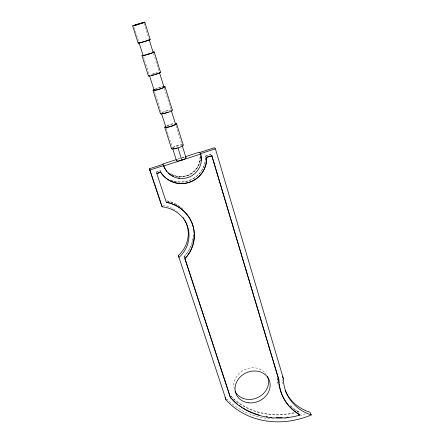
<?xml version="1.0" encoding="UTF-8"?>
<svg xmlns="http://www.w3.org/2000/svg" width="444" height="444" viewBox="0 0 444 444"><rect width="100%" height="100%" fill="white"/><g stroke="black" fill="none" stroke-linecap="round" stroke-linejoin="round"><path stroke-width="0.33" stroke-dasharray="2.22 1.67" d="M184.56 257.836L184.044 256.282L186.214 253.957A36.031 34.205 -13.4 0 0 193.368 234.748M184.132 256.521L186.297 254.19A36.064 34.238 -13.4 0 0 193.318 236.891M172.833 147.386L173.926 146.831A6.105 1.238 -17.2 0 1 179.687 144.977L180.991 144.766A6.105 1.238 -17.2 0 1 182.051 144.689M160.717 171.75L160.195 170.712L156.21 172L156.776 173.465M170.696 179.853A24.731 24.37 -33.5 0 0 205.578 157.037L205.444 156.06L210.711 154.357L211.771 155.644M156.271 172.161L160.262 170.868M210.828 154.495L205.555 156.205L205.689 157.182A24.759 24.392 -33.5 0 1 170.768 180.02M176.867 159.44L180.691 158.203A4.978 1.093 -17.3 0 0 177.528 159.562M181.984 157.787L184.56 156.954M297.086 411.882L298.312 411.549L299.905 414.674M297.264 412.226L298.485 411.893L295.676 410.184A56.288 48.03 -32.4 0 1 292.629 407.914M166.944 200.849L168.881 201.232A36.031 34.205 -13.4 0 1 182.318 208.674M167.016 201.038L168.953 201.421A36.064 34.238 -13.4 0 1 174.647 203.652M298.312 411.549L295.499 409.84A56.238 47.996 -32.4 0 1 290.093 405.489M230.758 395.876L233.672 398.79A72.921 63.731 -29.6 0 0 294.028 412.704M230.874 396.215L233.794 399.134A72.988 63.775 -29.6 0 0 294.2 413.053M205.444 156.06L206.46 157.37M160.195 170.712L160.8 172.161M184.044 256.282L184.826 258.414M134.243 27.539L139.105 42.852M143.495 56.682L149.517 75.647M154.518 91.386L161.527 113.453M166.234 128.272L172.411 147.724M176.834 145.954L177.239 147.242M144.028 23.138L148.807 38.45M153.524 53.569L159.235 71.884M164.358 88.289L170.84 109.063M176.074 125.841L181.946 144.655M277.467 378.199L277.672 380.858A56.288 48.03 -32.4 0 0 278.338 384.682M277.306 377.872L277.511 380.53A56.238 47.996 -32.4 0 0 278.638 386.225M200.299 156.194A19.286 19.003 -33.4 0 1 173.166 175.258M193.462 234.965A36.064 34.238 -13.4 0 1 193.379 236.247M175.247 203.957A36.064 34.238 -13.4 0 1 182.401 208.869M292.141 407.509A56.288 48.03 -32.4 0 1 290.259 405.827M282.995 383.938A51.571 44 -32.4 0 1 282.578 381.912M282.462 381.23A51.571 44 -32.4 0 1 282.129 378.671M162.859 205.428A30.741 29.182 -13.4 0 1 172.661 208.541M173.221 208.835A30.741 29.182 -13.4 0 1 177.461 211.622M305.5 413.864A77.817 68.004 -29.6 0 1 301.082 415.334M286.23 418.442A77.817 68.004 -29.6 0 1 284.277 418.648M273.876 418.947A77.817 68.004 -29.6 0 1 226.962 399.089M181.929 157.842A4.978 1.093 -17.3 0 1 184.188 157.409M200.25 156.122A19.281 18.998 -33.4 0 1 190.898 173.993A19.281 18.998 -33.4 0 1 170.751 173.92M234.299 389.066A17.804 15.407 -24.8 0 1 244.672 369.658A17.804 15.407 -24.8 0 1 266.233 374.175M200.028 156.971A19.231 18.953 -33.5 0 1 190.126 173.898A19.231 18.953 -33.5 0 1 170.557 173.515M172.994 147.719A5.012 1.016 -17.2 0 1 178.083 145.588A5.012 1.016 -17.2 0 1 182.145 145.305M167.194 125.574A6.172 1.066 -17.2 0 1 174.337 123.471M166.889 125.985A5.073 0.877 -17.2 0 1 173.682 123.821M154.44 89.422A6.294 0.766 -17.1 0 1 162.865 86.769M161.81 112.654A6.216 0.955 -17.2 0 1 170.13 110.012M155.256 89.266A5.167 0.627 -17.1 0 1 163.059 86.946M162.621 112.521A5.106 0.788 -17.2 0 1 170.946 110.245M152.808 74.081A5.206 0.527 -17.1 0 1 156.593 72.955M151.493 74.42A6.338 0.644 -17.1 0 1 158.375 72.4M147.652 53.469A6.405 0.466 -17 0 1 148.712 53.147"/><path stroke-width="0.67" d="M279.065 384.121A56.688 48.279 -32.4 0 0 297.08 412.959L300.089 415.023L295.765 416.195A73.582 64.175 -29.6 0 1 234.915 402.242L230.386 397.497L184.826 258.414L187.013 256.066A36.347 34.477 -13.6 0 0 170.207 203.136M230.508 397.841L184.915 258.652L187.107 256.305A36.386 34.504 -13.6 0 0 169.625 203.124L166.295 202.292L169.553 202.936M150.166 39.433L144.794 22.2L136.003 25.086M138.145 43.146L132.667 25.924L135.931 24.77M134.177 25.369L133.638 25.624L135.337 25.23M134.21 25.302L138.423 23.982M163.015 164.352L149.395 168.759L149.844 170.03L163.575 165.595A19.436 19.136 -33.3 0 0 166.938 171.412M225.158 397.152L226.096 399.911A78.377 68.382 -29.6 0 0 311.333 414.929A51.937 44.234 -32.4 0 1 283.289 378.255L215.407 148.834L200.494 153.657A19.436 19.136 -33.3 0 1 200.888 155.45M176.229 159.646L162.843 163.969L163.753 165.984L200.76 154.018L199.373 152.17L185.204 156.749M166.367 202.481L156.776 173.465L160.8 172.161L161.327 173.204A24.986 24.598 -33.3 0 0 189.238 182.423A24.986 24.598 -33.3 0 0 206.704 158.502L206.46 157.37L211.893 155.788L278.832 379.792L279.137 383.805A56.738 48.313 -32.4 0 0 297.252 413.303L300.089 415.023M211.893 155.788L206.46 157.37M199.639 152.52L214.43 147.735L215.407 148.834M136.819 24.448L141.425 23.055M139.05 24.143L143.828 22.5L142.097 22.905M139.743 23.582L144.794 22.2M137.712 24.548L132.667 25.924M298.673 415.007L299.905 414.674M230.386 397.497L234.787 401.892A73.515 64.13 -29.6 0 0 237.44 404.107M311.333 414.929L309.84 412.16A51.571 44 -32.4 0 1 285.126 390.398M282.484 376.706L283.289 378.255M211.771 155.644L278.832 379.792M160.8 172.161L156.776 173.465M184.721 220.085A30.741 29.182 -13.4 0 1 178.316 255.5L178.971 257.392A30.98 29.382 -13.6 0 0 187.584 226.579A30.98 29.382 -13.6 0 0 162.11 206.815L149.395 168.759M149.844 170.03L162.11 206.815M178.316 255.5L226.096 399.911M143.085 55.378L139.105 42.852A5.295 0.294 -17 0 0 139.361 42.852M149.517 75.647L154.107 90.093M161.727 114.097L165.817 126.978M172.821 149.023L176.529 160.695M141.991 55.716L148.44 75.98M153.036 90.426L160.467 113.786M164.768 127.311L171.578 148.707M177.939 147.735L181.84 160.134A4.978 1.093 -17.3 0 1 176.546 160.389M154.207 51.92L160.517 72.2M165.018 86.658L172.3 110.029M176.512 123.56L183.183 144.972M153.113 52.259L149.206 39.727A5.295 0.294 -17 0 1 145.804 41.081A5.295 0.294 -17 0 1 139.943 42.746M163.953 86.991L159.44 72.538A5.206 0.527 -17.1 0 1 159.002 72.955M171.445 111.011L175.469 123.898M182.351 145.954L185.992 157.637M278.666 379.465L278.926 382.806M201.054 156.671A19.436 19.136 -33.3 0 1 201.154 158.508M201.143 159.119A19.436 19.136 -33.3 0 1 201.077 160.345M179.681 178.038A19.436 19.136 -33.3 0 1 178.46 177.878M173.21 176.24A19.436 19.136 -33.3 0 1 168.204 172.755M183.061 217.477A30.741 29.182 -13.4 0 1 184.094 219.025M206.588 158.353A24.958 24.575 -33.3 0 1 189.144 182.256A24.958 24.575 -33.3 0 1 161.261 173.043M288.217 417.116A73.515 64.13 -29.6 0 1 286.874 417.271M282.168 417.632A73.515 64.13 -29.6 0 1 276.14 417.671M271.495 417.366A73.515 64.13 -29.6 0 1 270.18 417.227M267.56 416.877A73.515 64.13 -29.6 0 1 266.261 416.666M259.252 415.079A73.515 64.13 -29.6 0 1 252.531 412.787M251.931 412.543A73.515 64.13 -29.6 0 1 246.72 410.106M246.159 409.806A73.515 64.13 -29.6 0 1 242.862 407.903M241.797 407.22A73.515 64.13 -29.6 0 1 240.742 406.521M240.226 406.166A73.515 64.13 -29.6 0 1 239.094 405.361M200.76 154.018A19.486 19.181 -33.2 0 1 187.79 177.589A19.486 19.181 -33.2 0 1 163.753 165.984M185.675 157.437A4.978 1.093 -17.3 0 1 181.835 160.134M267.527 376.529A17.804 15.407 -24.8 0 1 257.37 397.741A17.804 15.407 -24.8 0 1 234.981 390.959M182.8 144.761A6.105 1.238 -17.2 0 1 182.762 145.76L180.886 146.842A6.105 1.238 -17.2 0 1 175.047 148.723L172.672 149.006A6.105 1.238 -17.2 0 1 171.612 148.357M176.679 148.102A5.012 1.016 -17.2 0 1 175.463 148.385M174.387 148.562A5.012 1.016 -17.2 0 1 172.91 148.551M175.397 123.36A6.172 1.066 -17.2 0 1 174.908 124.942A6.172 1.066 -17.2 0 1 167.338 127.356A6.172 1.066 -17.2 0 1 165.268 126.596M175.164 123.754A5.073 0.877 -17.2 0 1 171.156 126.201A5.073 0.877 -17.2 0 1 165.862 126.723M163.93 86.602A6.294 0.766 -17.1 0 1 162.92 87.979A6.294 0.766 -17.1 0 1 154.778 90.398A6.294 0.766 -17.1 0 1 154.44 89.422M171.933 109.884A6.216 0.955 -17.2 0 1 166.977 112.732A6.216 0.955 -17.2 0 1 160.528 113.509M163.664 86.913A5.167 0.627 -17.1 0 1 159.474 89.066A5.167 0.627 -17.1 0 1 154.168 89.899M168.126 112.154A5.106 0.788 -17.2 0 1 164.363 113.27M163.281 113.481A5.106 0.788 -17.2 0 1 161.81 113.575M158.303 73.288A5.206 0.527 -17.1 0 1 154.901 74.514M153.591 74.908A5.206 0.527 -17.1 0 1 151.249 75.497M160.173 72.133A6.338 0.644 -17.1 0 1 154.984 74.614A6.338 0.644 -17.1 0 1 148.529 75.78M153.136 52.009A6.405 0.466 -17 0 1 152.386 52.869A6.405 0.466 -17 0 1 144.511 55.311A6.405 0.466 -17 0 1 142.607 55.278M152.242 52.331A5.261 0.383 -17 0 1 149.123 53.902A5.261 0.383 -17 0 1 143.168 55.245M149.839 39.438A6.299 0.35 -17 0 1 143.784 41.775A6.299 0.35 -17 0 1 138.767 42.774M248.129 402.741A17.96 15.512 -24.8 0 0 269.541 381.057A17.96 15.512 -24.8 0 0 240.143 377.023A17.96 15.512 -24.8 0 0 248.129 402.741"/></g></svg>
